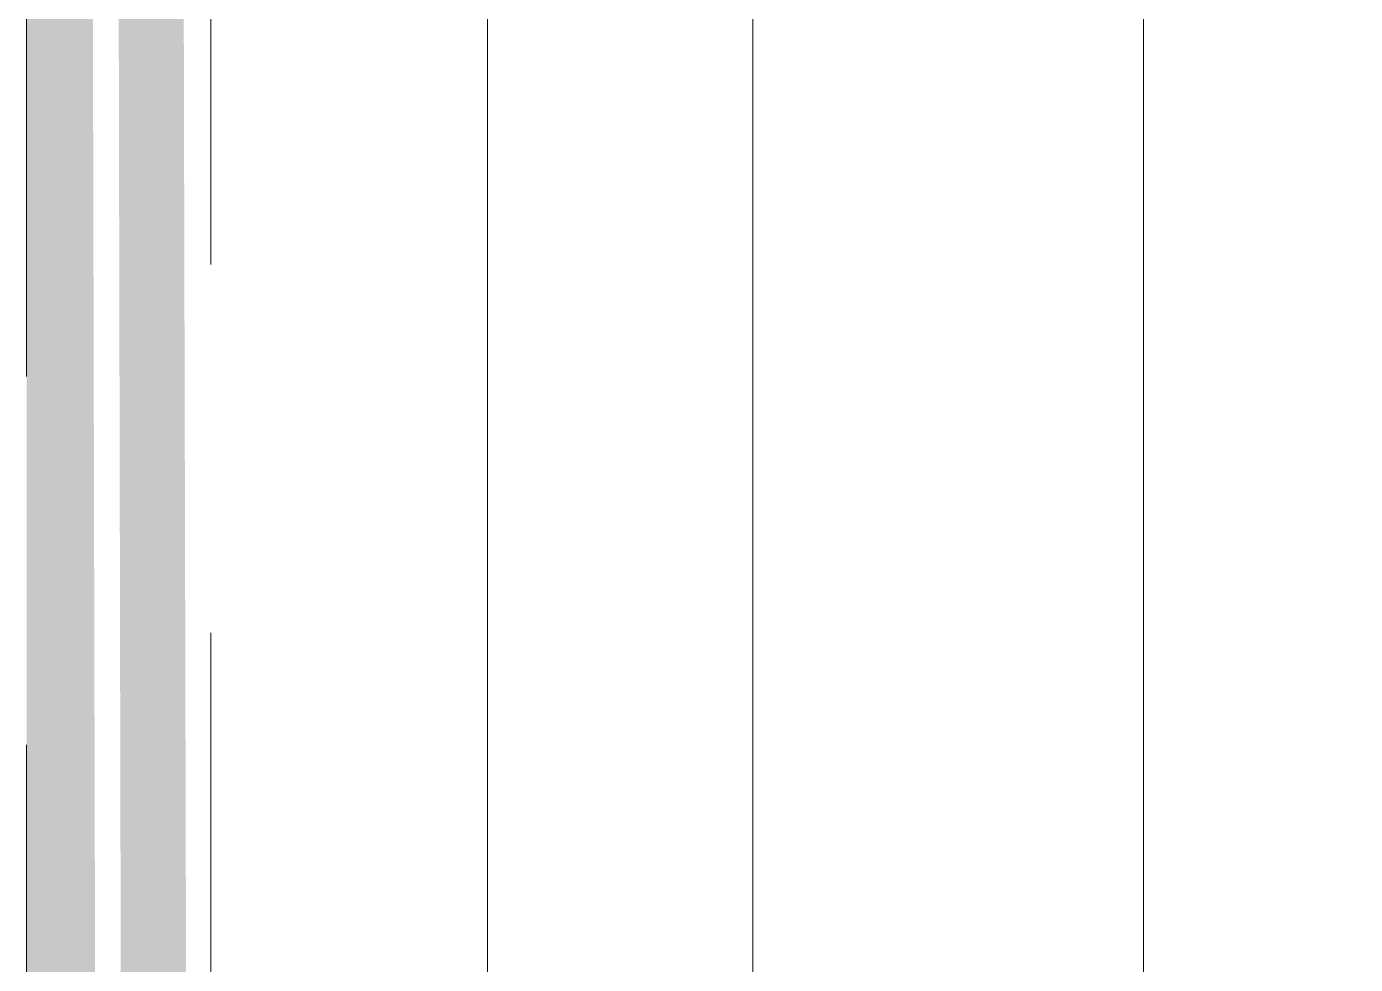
# Model space of a CAD drawing. Header units: metres. Extents: x 5 to 242, y -3 to 162.
# Drawn here: x 144.6669 to 145.0274, y 106.7046 to 106.9591 of the extents above; entities that cross this region are included whole.
import ezdxf

# ---------------------------------------------------------------- set-up
doc = ezdxf.new("R2010")
doc.units = ezdxf.units.M
doc.linetypes.add('Aligning Line', pattern=[0.012, 0.006, -0.006])
doc.layers.add('1053_ARQ_BASE_MATADOURO_2_dwg', color=7, linetype='Continuous', lineweight=5, true_color=0x767676)
doc.layers.add('A-PISO', color=7, linetype='Continuous', lineweight=5)
doc.layers.add('P-PIPE', color=7, linetype='Continuous', lineweight=5)

# ---------------------------------------------------------------- blocks, each defined once
blk = doc.blocks.new('1053_ARQ_BASE_MATADOURO_2_dwg-3637054-TÉRREO 1_20')
at = {"layer": 'A-PISO', "color": 253, "true_color": 0xaaaaaa}
for p, q in [((118.46512, 74.02815), (118.46512, 70.90315)), ((118.57112, 74.02815), (118.57112, 70.90315))]:
    blk.add_line(p, q, dxfattribs=at)
at = {"layer": 'A-PISO', "color": 253, "true_color": 0xaaaaaa, "flags": 128}
blk.add_lwpolyline([(126.14312, 70.77815), (118.39312, 70.77815), (118.39312, 74.02815)], dxfattribs=at)

msp = doc.modelspace()

# ---------------------------------------------------------------- hatches: boundary and pattern name
at = {"layer": 'P-PIPE', "true_color": 0xc0c0c0}
for points in [[(144.66688, 103.89458), (144.69188, 103.89458), (144.68487, 106.96418), (144.66688, 106.96418), (144.66688, 104.0763)], [(144.71688, 103.89458), (144.70952, 106.96418), (144.69188, 106.96418), (144.69835, 103.89458), (144.71603, 103.89458)]]:
    msp.add_hatch(color=9, dxfattribs=at).paths.add_polyline_path(points)

# ---------------------------------------------------------------- linework, layer by layer
at = {"layer": 'P-PIPE', "linetype": 'Aligning Line', "lineweight": 15}
for p, q in [((144.66688, 106.96418), (144.66688, 103.89458)), ((144.71688, 103.89458), (144.71688, 106.96418))]:
    msp.add_line(p, q, dxfattribs=at)

# ---------------------------------------------------------------- block references
at = {"layer": '1053_ARQ_BASE_MATADOURO_2_dwg', "color": 253, "true_color": 0xaaaaaa}
msp.add_blockref('1053_ARQ_BASE_MATADOURO_2_dwg-3637054-TÉRREO 1_20', (26.39877, 33.18603), dxfattribs=at)

doc.saveas('drawing.dxf')
